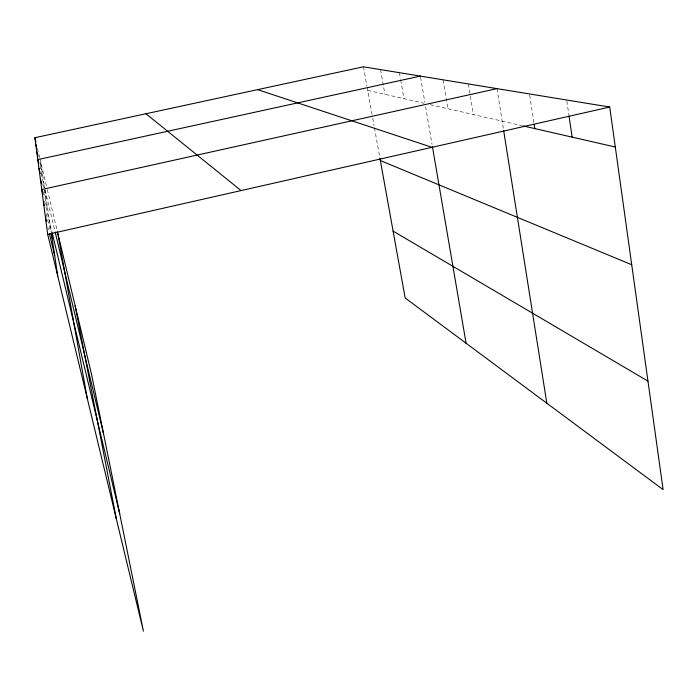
<?xml version="1.0" encoding="UTF-8"?>
<svg xmlns="http://www.w3.org/2000/svg" width="698" height="698" viewBox="0 0 698 698"><rect width="100%" height="100%" fill="white"/><g stroke="black" fill="none" stroke-linecap="round" stroke-linejoin="round"><path stroke-width="0.52" stroke-dasharray="3.49 2.62" d="M367.68 90.365L424 103.252M430.238 104.683L522.156 125.71M40.17 165.871L43.119 178.182M41.051 173.156L44.55 187.753L40.676 161.831M45.056 189.856L54.645 229.851M42.657 183.783L46.103 198.153M43.555 191.967L47.848 209.845M44.532 201.05L52.088 232.486M46.251 213.937L50.57 231.884M47.926 227.539L48.424 229.625M37.413 148.194L39.673 157.635M39.926 158.69L47.106 188.687M47.351 189.716L57.376 231.57M40.065 162.198L41.836 169.588M363.431 66.807L366.912 86.081M367.104 87.154L372.514 117.116M372.706 118.18L374.058 125.666M374.442 127.786L379.974 158.437M380.532 69.599L384.921 94.309M399.413 72.688L400.504 78.918M400.687 79.956L403.95 98.662M420.554 77.164L424.873 102.44M425.597 106.646L432.062 144.451M443.038 79.816L447.872 108.713M468.41 83.961L473.401 114.551M497.011 88.629L503.494 129.566M529.651 94.989L533.987 123.345M44.864 189.839L51.19 232.172M566.846 101.079L568.87 114.865"/><path stroke-width="1.05" d="M57.376 231.57L91.517 374.163L143.422 631.193L47.7 234.397L609.72 107.047L663.1 489.603L405.163 297.976L379.974 158.437M497.011 88.629L41.758 189.507L43.023 194.751M420.371 76.108L37.797 159.606L38.8 163.777M47.7 234.397L34.9 137.707L363.431 66.807L609.72 107.047M523.212 125.945L615.304 147.016M257.632 89.641L431.992 147.322M380.358 160.549L631.725 264.734M393.096 231.117L647.962 381.117M145.961 113.739L241.063 190.58M36.724 151.51L37.954 156.64M55.142 231.928L103.548 433.763M38.966 168.393L40.196 173.523M40.275 178.287L41.54 183.548M52.088 232.486L119.716 513.815M43.45 202.324L44.218 205.491M51.076 233.996L52.088 238.219M45.414 217.122L46.417 221.292M49.427 233.795L54.697 255.669M34.9 137.707L35.903 141.903M35.764 144.25L36.523 147.418M75.157 305.846L116.365 519.015M57.882 233.673L87.259 398.366M432.428 146.58L466.081 343.233M503.659 130.622L546.831 403.226M534.145 124.392L534.79 128.598M51.338 233.176L57.742 276.007M569.027 115.929L572.133 137.14"/></g></svg>
